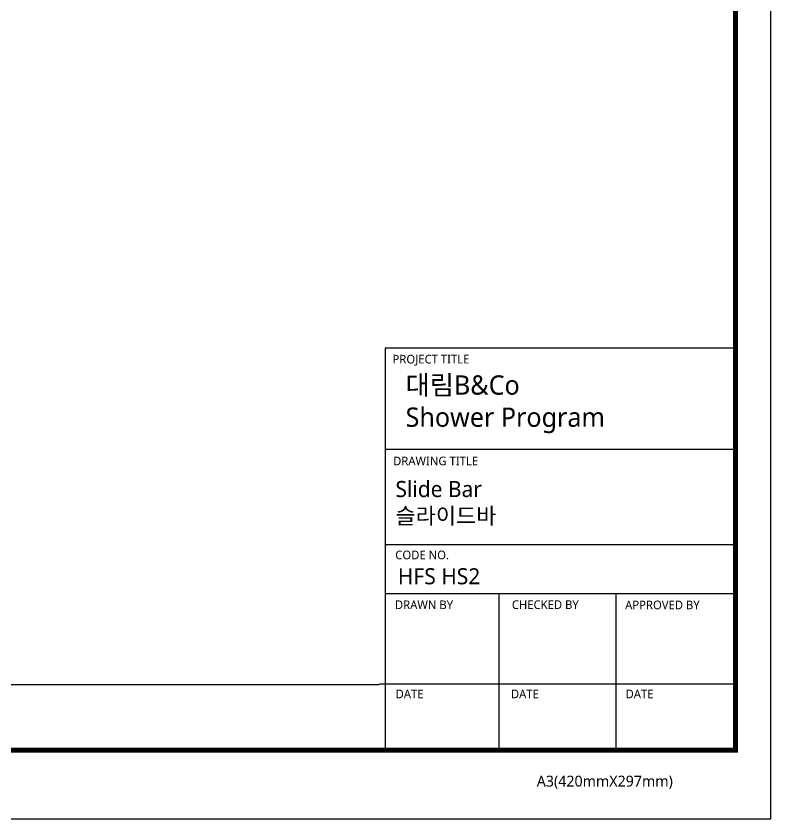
# Model space of a CAD drawing. Extents: x 16296660632 to 16296675328, y -37409619871 to -37409617329.
# Drawn here: x 16296674907.9 to 16296675327.6, y -37409618222.4 to -37409617775.9 of the extents above; entities that cross this region are included whole.
import ezdxf

# ---------------------------------------------------------------- set-up
doc = ezdxf.new("R2010")
doc.units = 0
doc.header["$LTSCALE"] = 10
doc.header["$MEASUREMENT"] = 0
doc.layers.get('0').update_dxf_attribs({"linetype": 'CONTINUOUS'})
doc.styles.add('Daelim Dimension', font='')
doc.styles.get('Daelim Dimension').set_extended_font_data('NanumGothic')

msp = doc.modelspace()

# ---------------------------------------------------------------- linework, layer by layer
at = {"color": 5, "ltscale": 40}
for p, q in [((16296675307.838499, -37409617960.635139), (16296675113.06982, -37409617960.635139)), ((16296675307.838499, -37409618016.931808), (16296675113.06982, -37409618016.931808)), ((16296675307.838499, -37409618016.931808), (16296675113.06982, -37409618016.931808)), ((16296675307.838499, -37409618069.890106), (16296675113.06982, -37409618069.890106)), ((16296675307.838499, -37409618069.890106), (16296675113.06982, -37409618069.890106)), ((16296675307.838499, -37409618097.203812), (16296675113.06982, -37409618097.203812)), ((16296675307.838499, -37409618097.203812), (16296675113.06982, -37409618097.203812)), ((16296675176.33238, -37409618097.203812), (16296675176.33238, -37409618184.152557)), ((16296675241.258101, -37409618097.203812), (16296675241.258101, -37409618184.152557)), ((16296675307.838499, -37409618147.430779), (16296675109.99123, -37409618147.430779)), ((16296675307.838499, -37409618147.430779), (16296675114.587271, -37409618147.430779)), ((16296675307.838499, -37409618184.152557), (16296675140.92123, -37409618184.152557))]:
    msp.add_line(p, q, dxfattribs=at)
at = {"color": 5, "ltscale": 0.5}
msp.add_line((16296675113.06982, -37409617960.635139), (16296675113.06982, -37409618185.330704), dxfattribs=at)
at = {"color": 5}
msp.add_line((16296674128.47827, -37409618147.570061), (16296675109.75687, -37409618147.570061), dxfattribs=at)
at = {"ltscale": 0.5}
msp.add_lwpolyline([(16296674108.881821, -37409618222.388077), (16296675327.55382, -37409618222.388077), (16296675327.55382, -37409617329.444069), (16296674108.881821, -37409617329.444069)], close=True, dxfattribs=at)
at = {"color": 5, "linetype": 'ByBlock', "lineweight": 200, "const_width": 2.808}
msp.add_lwpolyline([(16296674128.47827, -37409618184.153008), (16296675307.83827, -37409618184.153008), (16296675307.83827, -37409617350.17701), (16296674128.47827, -37409617350.17701)], close=True, dxfattribs=at)

# ---------------------------------------------------------------- texts
at = {"color": 5, "ltscale": 40, "style": 'Daelim Dimension'}
for s, height, p in [('PROJECT TITLE', 4.80918909, (16296675117.19301, -37409617969.112457)), ('DRAWING TITLE', 4.80918909, (16296675117.50135, -37409618025.714043)), ('CODE NO.', 4.8091891, (16296675118.707359, -37409618077.984001)), ('DRAWN BY', 4.8091891, (16296675118.51877, -37409618105.705307)), ('CHECKED BY', 4.8091891, (16296675183.49621, -37409618105.620018)), ('APPROVED BY', 4.80918909, (16296675246.51408, -37409618105.775352)), ('DATE', 4.8091891, (16296675118.8944, -37409618155.272118)), ('DATE', 4.8091891, (16296675182.98481, -37409618155.272118)), ('DATE', 4.8091891, (16296675246.735229, -37409618155.272118)), ('A3(420mmX297mm)', 6.06971912, (16296675197.36231, -37409618204.400002))]:
    msp.add_text(s, height=height, dxfattribs=at).set_placement(p)
at = {"attachment_point": 1, "style": 'Daelim Dimension'}
for s, insert, char_height, width in [('대림B&Co \\PShower Program', (16296675124.44898, -37409617975.734337), 10.71314192, 172.18443228), (' Slide Bar\\P 슬라이드바', (16296675115.7855, -37409618034.453247), 8.94348, 150.50962326), ('HFS HS2', (16296675120.164631, -37409618082.962883), 8.94348, 150.50962326)]:
    msp.add_mtext(s, dxfattribs=dict(at, insert=insert, char_height=char_height, width=width))

doc.saveas('drawing.dxf')
